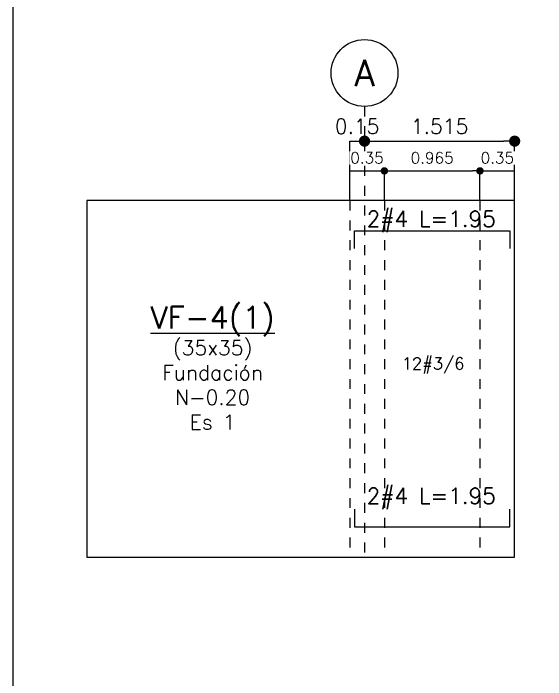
# Model space of a CAD drawing. Header units: millimetres. Extents: x 0 to 212, y -9 to 41.
# Drawn here: x 23.56 to 28.94, y 21.28 to 28.01 of the extents above; entities that cross this region are included whole.
import ezdxf
from ezdxf.enums import TextEntityAlignment as Align

# ---------------------------------------------------------------- set-up
doc = ezdxf.new("R2010")
doc.units = ezdxf.units.MM
doc.header["$LTSCALE"] = 0.01
doc.header["$PDMODE"] = 3
doc.linetypes.add('DASHDOT', pattern=[1, 0.5, -0.25, 0, -0.25])
doc.linetypes.add('DASHED2', pattern=[0.375, 0.25, -0.125])
for name, color, linetype in [('FC_BORDE VIGA', 4, 'Continuous'), ('FC_CIRCULO DE EJES', 3, 'Continuous'), ('FC_COTAS', 1, 'Continuous'), ('FC_COTAS EJES', 1, 'Continuous'), ('FC_EJES', 1, 'DASHDOT'), ('FC_PROYECCION', 6, 'DASHED2'), ('FC_R-175', 5, 'Continuous'), ('FC_R-60', 11, 'Continuous'), ('FC_R-80', 11, 'Continuous'), ('FC_REFUERZO', 5, 'Continuous')]:
    doc.layers.add(name, color=color, linetype=linetype)
doc.layers.add('FC_CAJON VIGAS', color=230, linetype='Continuous', plot=False)
doc.styles.add('FC_TEXT', font='romans.shx', dxfattribs={"height": 0.002})
doc.styles.add('FC_TEXT1', font='romans.shx')
doc.styles.get("Standard").update_dxf_attribs({"font": 'romans.shx'})
doc.dimstyles.new('FC_COTAS', dxfattribs={"dimtxt": 0.0015, "dimasz": 0.001, "dimexe": 0, "dimexo": 0, "dimgap": 0.001, "dimtad": 1, "dimtih": 1, "dimtoh": 1, "dimzin": 0, "dimdsep": 46, "dimtxsty": 'FC_TEXT1', "dimblk": 'DOT', "dimcen": 0.09, "dimclrd": 256, "dimclre": 256, "dimclrt": 256, "dimadec": 0, "dimazin": 0, "dimtfac": 1, "dimtix": 1, "dimtmove": 2, "dimatfit": 3, "dimfxl": 1.002, "dimtolj": 1, "dimtzin": 0, "dimlwd": -1, "dimarcsym": 0})
doc.dimstyles.new('FC_COTAS EJES', dxfattribs={"dimtxt": 0.002, "dimasz": 0.0015, "dimexe": 0, "dimexo": 0, "dimgap": 0.001, "dimtad": 1, "dimtih": 1, "dimtoh": 1, "dimzin": 0, "dimdsep": 46, "dimtxsty": 'FC_TEXT1', "dimblk": 'DOT', "dimcen": 0.09, "dimclrd": 256, "dimclre": 256, "dimclrt": 256, "dimadec": 0, "dimazin": 0, "dimtfac": 1, "dimtix": 1, "dimtmove": 2, "dimatfit": 3, "dimfxl": 1.002, "dimtolj": 1, "dimtzin": 0, "dimlwd": -1, "dimarcsym": 0})

# ---------------------------------------------------------------- blocks, each defined once
blk = doc.blocks.new('FC_B_Eje')
at = {"layer": 'FC_CIRCULO DE EJES', "ltscale": 1.5}
blk.add_circle((0, 0), 0.0045, dxfattribs=at)
at = {"ltscale": 1.5, "style": 'FC_TEXT1'}
blk.add_attdef('EJE', text='', height=0.0035, dxfattribs=at).set_placement((0, 0), align=Align.MIDDLE_CENTER)
blk = doc.blocks.new('_Dot')
at = {"color": 0, "linetype": 'ByBlock', "lineweight": -2}
blk.add_line((-0.5, 0), (-1, 0), dxfattribs=at)
at = {"color": 0, "linetype": 'ByBlock', "const_width": 0.5}
blk.add_lwpolyline([(-0.25, 0, 1), (0.25, 0, 1)], format="xyb", close=True, dxfattribs=at)
blk = doc.blocks.new('*D125')
at = {"layer": 'Defpoints', "color": 0, "ltscale": 0.6, "transparency": 16777216}
for p in [(27.109, 26.7171), (28.624, 26.7171), (28.624, 26.1171)]:
    blk.add_point(p, dxfattribs=at)
at = {"layer": 'FC_COTAS EJES', "ltscale": 0.6, "transparency": 16777216}
blk.add_line((27.2215, 26.7171), (28.5115, 26.7171), dxfattribs=at)
at = {"layer": 'FC_COTAS EJES', "lineweight": -2, "ltscale": 0.6, "transparency": 16777216}
blk.add_line((28.624, 26.1171), (28.624, 26.7171), dxfattribs=at)
at = {"layer": 'FC_COTAS EJES', "ltscale": 0.6, "transparency": 16777216, "xscale": 0.1125, "yscale": 0.1125, "zscale": 0.1125, "rotation": 180}
blk.add_blockref('_Dot', (27.109, 26.7171), dxfattribs=at)
at = {"layer": 'FC_COTAS EJES', "ltscale": 0.6, "transparency": 16777216, "xscale": 0.1125, "yscale": 0.1125, "zscale": 0.1125}
blk.add_blockref('_Dot', (28.624, 26.7171), dxfattribs=at)
at = {"layer": 'FC_COTAS EJES', "ltscale": 0.6, "transparency": 16777216, "insert": (27.8665, 26.8671), "char_height": 0.15, "attachment_point": 5, "style": 'FC_TEXT1'}
blk.add_mtext('\\A1;1.515', dxfattribs=at)
blk = doc.blocks.new('*D126')
at = {"layer": 'Defpoints', "color": 0, "ltscale": 0.6, "transparency": 16777216}
for p in [(28.274, 26.4171), (27.309, 26.1171), (28.274, 26.1171)]:
    blk.add_point(p, dxfattribs=at)
at = {"layer": 'FC_COTAS', "lineweight": -2, "ltscale": 0.6, "transparency": 16777216}
for p, q in [((27.309, 26.1171), (27.309, 26.4171)), ((28.274, 26.1171), (28.274, 26.4171))]:
    blk.add_line(p, q, dxfattribs=at)
at = {"layer": 'FC_COTAS', "ltscale": 0.6, "transparency": 16777216}
blk.add_line((27.384, 26.4171), (28.199, 26.4171), dxfattribs=at)
at = {"layer": 'FC_COTAS', "ltscale": 0.6, "transparency": 16777216, "xscale": 0.075, "yscale": 0.075, "zscale": 0.075, "rotation": 180}
blk.add_blockref('_Dot', (27.309, 26.4171), dxfattribs=at)
at = {"layer": 'FC_COTAS', "ltscale": 0.6, "transparency": 16777216, "xscale": 0.075, "yscale": 0.075, "zscale": 0.075}
blk.add_blockref('_Dot', (28.274, 26.4171), dxfattribs=at)
at = {"layer": 'FC_COTAS', "ltscale": 0.6, "transparency": 16777216, "insert": (27.7915, 26.5483), "char_height": 0.1125, "attachment_point": 5, "style": 'FC_TEXT1', "bg_fill": 3, "box_fill_scale": 1.1, "bg_fill_color": 256, "bg_fill_true_color": 13158600, "bg_fill_transparency": 0}
blk.add_mtext('\\A1;0.965', dxfattribs=at)
blk = doc.blocks.new('*D127')
at = {"layer": 'Defpoints', "color": 0, "ltscale": 0.6, "transparency": 16777216}
for p in [(28.624, 26.4171), (28.274, 26.1171), (28.624, 26.1171)]:
    blk.add_point(p, dxfattribs=at)
at = {"layer": 'FC_COTAS', "lineweight": -2, "ltscale": 0.6, "transparency": 16777216}
for p, q in [((28.274, 26.1171), (28.274, 26.4171)), ((28.624, 26.1171), (28.624, 26.4171))]:
    blk.add_line(p, q, dxfattribs=at)
at = {"layer": 'FC_COTAS', "ltscale": 0.6, "transparency": 16777216}
blk.add_line((28.274, 26.4171), (28.624, 26.4171), dxfattribs=at)
at = {"layer": 'FC_COTAS', "ltscale": 0.6, "transparency": 16777216, "insert": (28.449, 26.5483), "char_height": 0.1125, "attachment_point": 5, "style": 'FC_TEXT1', "bg_fill": 3, "box_fill_scale": 1.1, "bg_fill_color": 256, "bg_fill_true_color": 13158600, "bg_fill_transparency": 0}
blk.add_mtext('\\A1;0.35', dxfattribs=at)
blk = doc.blocks.new('*D128')
at = {"layer": 'Defpoints', "color": 0, "ltscale": 0.6, "transparency": 16777216}
for p in [(27.109, 26.7171), (27.109, 26.7171), (26.959, 26.1171)]:
    blk.add_point(p, dxfattribs=at)
at = {"layer": 'FC_COTAS EJES', "lineweight": -2, "ltscale": 0.6, "transparency": 16777216}
blk.add_line((26.959, 26.1171), (26.959, 26.7171), dxfattribs=at)
at = {"layer": 'FC_COTAS EJES', "ltscale": 0.6, "transparency": 16777216}
blk.add_line((26.959, 26.7171), (27.109, 26.7171), dxfattribs=at)
at = {"layer": 'FC_COTAS EJES', "ltscale": 0.6, "transparency": 16777216, "insert": (27.034, 26.8671), "char_height": 0.15, "attachment_point": 5, "style": 'FC_TEXT1'}
blk.add_mtext('\\A1;0.15', dxfattribs=at)
blk = doc.blocks.new('*D129')
at = {"layer": 'Defpoints', "color": 0, "ltscale": 0.6, "transparency": 16777216}
for p in [(27.309, 26.4171), (26.959, 26.1171), (27.309, 26.1171)]:
    blk.add_point(p, dxfattribs=at)
at = {"layer": 'FC_COTAS', "lineweight": -2, "ltscale": 0.6, "transparency": 16777216}
for p, q in [((26.959, 26.1171), (26.959, 26.4171)), ((27.309, 26.1171), (27.309, 26.4171))]:
    blk.add_line(p, q, dxfattribs=at)
at = {"layer": 'FC_COTAS', "ltscale": 0.6, "transparency": 16777216}
blk.add_line((26.959, 26.4171), (27.309, 26.4171), dxfattribs=at)
at = {"layer": 'FC_COTAS', "ltscale": 0.6, "transparency": 16777216, "insert": (27.134, 26.5483), "char_height": 0.1125, "attachment_point": 5, "style": 'FC_TEXT1', "bg_fill": 3, "box_fill_scale": 1.1, "bg_fill_color": 256, "bg_fill_true_color": 13158600, "bg_fill_transparency": 0}
blk.add_mtext('\\A1;0.35', dxfattribs=at)

msp = doc.modelspace()

# ---------------------------------------------------------------- linework, layer by layer
at = {"layer": 'FC_BORDE VIGA'}
msp.add_lwpolyline([(24.3059, 22.5211), (28.624, 22.5211), (28.624, 26.1171), (24.3059, 26.1171)], close=True, dxfattribs=at)
at = {"layer": 'FC_CAJON VIGAS', "ltscale": 0.6}
msp.add_lwpolyline([(23.5647, 36.5222), (79.7744, 36.5222), (79.7744, 14.1729), (23.5647, 14.1729)], close=True, dxfattribs=at)
at = {"layer": 'FC_EJES', "ltscale": 0.6}
msp.add_lwpolyline([(27.109, 27.0671), (27.109, 22.5211)], dxfattribs=at)
at = {"layer": 'FC_PROYECCION', "ltscale": 0.6}
for points in [[(26.959, 26.1171), (26.959, 22.5211)], [(27.309, 26.1171), (27.309, 22.5211)], [(28.274, 26.1171), (28.274, 22.5211)]]:
    msp.add_lwpolyline(points, dxfattribs=at)
at = {"layer": 'FC_REFUERZO'}
for points in [[(27.009, 25.6331), (27.009, 25.8131), (28.574, 25.8131), (28.574, 25.6331)], [(27.009, 23.0051), (27.009, 22.8251), (28.574, 22.8251), (28.574, 23.0051)]]:
    msp.add_lwpolyline(points, dxfattribs=at)

# ---------------------------------------------------------------- block references
at = {"layer": 'FC_R-175'}
ref = msp.add_blockref('FC_B_Eje', (27.109, 27.4046), dxfattribs=dict(at, xscale=75, yscale=75, zscale=75))
ref.add_attrib('EJE', 'A', dxfattribs={"layer": '0', "color": 0, "ltscale": 1.5, "height": 0.2625, "style": 'FC_TEXT1'}).set_placement((27.109, 27.4046), align=Align.MIDDLE_CENTER)

# ---------------------------------------------------------------- texts
at = {"layer": 'FC_R-175', "insert": (25.5759, 24.9004), "char_height": 0.225, "width": 1.05225, "attachment_point": 5, "style": 'FC_TEXT'}
msp.add_mtext('{\\LVF-4(1)}', dxfattribs=at)
at = {"layer": 'FC_R-60'}
msp.add_text('12#3/6', height=0.12, dxfattribs=at).set_placement((27.801, 24.4133), align=Align.CENTER)
at = {"layer": 'FC_R-80'}
for p in [(27.7821, 25.853), (27.7821, 23.0588)]:
    msp.add_text('2#4 L=1.95', height=0.16, dxfattribs=at).set_placement(p, align=Align.CENTER)
at = {"layer": 'FC_R-80', "insert": (25.5759, 24.2575), "char_height": 0.15, "width": 0.865786, "attachment_point": 5, "style": 'FC_TEXT'}
msp.add_mtext('(35x35)\\PFundación\\PN-0.20\\PEs 1', dxfattribs=at)

# ---------------------------------------------------------------- dimensions: what is measured, and where the dimension line sits
at = {"layer": 'FC_COTAS EJES', "ltscale": 0.6}
dim = msp.add_linear_dim(base=(28.624, 26.7171), p1=(27.109, 26.7171), p2=(28.624, 26.1171), dimstyle='FC_COTAS EJES', override={"dimscale": 0, "dimdec": 3, "dimtix": 1, "dimtofl": 1, "dimtmove": 2, "dimatfit": 3}, dxfattribs=at)
dim.commit()
dim.dimension.update_dxf_attribs({"geometry": '*D125', "text_midpoint": (27.8665, 26.8671)})

# ---------------------------------------------------------------- next in the draw order: dimensions: what is measured, and where the dimension line sits
at = {"layer": 'FC_COTAS', "ltscale": 0.6}
dim = msp.add_linear_dim(base=(28.274, 26.4171), p1=(27.309, 26.1171), p2=(28.274, 26.1171), dimstyle='FC_COTAS', override={"dimscale": 0, "dimdec": 3, "dimtix": 1, "dimtofl": 1, "dimtmove": 2, "dimatfit": 3, "dimtfill": 1}, dxfattribs=at)
dim.commit()
dim.dimension.update_dxf_attribs({"geometry": '*D126', "text_midpoint": (27.7915, 26.5483)})

# ---------------------------------------------------------------- next in the draw order: dimensions: what is measured, and where the dimension line sits
dim = msp.add_linear_dim(base=(28.624, 26.4171), p1=(28.274, 26.1171), p2=(28.624, 26.1171), dimstyle='FC_COTAS', override={"dimscale": 0, "dimtix": 1, "dimtofl": 1, "dimtmove": 2, "dimatfit": 3, "dimtfill": 1}, dxfattribs=at)
dim.commit()
dim.dimension.update_dxf_attribs({"geometry": '*D127', "text_midpoint": (28.449, 26.5483)})
at = {"layer": 'FC_COTAS EJES', "ltscale": 0.6}
dim = msp.add_linear_dim(base=(27.109, 26.7171), p1=(26.959, 26.1171), p2=(27.109, 26.7171), dimstyle='FC_COTAS EJES', override={"dimscale": 0, "dimtix": 1, "dimtofl": 1, "dimtmove": 2, "dimatfit": 3}, dxfattribs=at)
dim.commit()
dim.dimension.update_dxf_attribs({"geometry": '*D128', "text_midpoint": (27.034, 26.8671)})

# ---------------------------------------------------------------- next in the draw order: dimensions: what is measured, and where the dimension line sits
at = {"layer": 'FC_COTAS', "ltscale": 0.6}
dim = msp.add_linear_dim(base=(27.309, 26.4171), p1=(26.959, 26.1171), p2=(27.309, 26.1171), dimstyle='FC_COTAS', override={"dimscale": 0, "dimtix": 1, "dimtofl": 1, "dimtmove": 2, "dimatfit": 3, "dimtfill": 1}, dxfattribs=at)
dim.commit()
dim.dimension.update_dxf_attribs({"geometry": '*D129', "text_midpoint": (27.134, 26.5483)})

doc.saveas('drawing.dxf')
